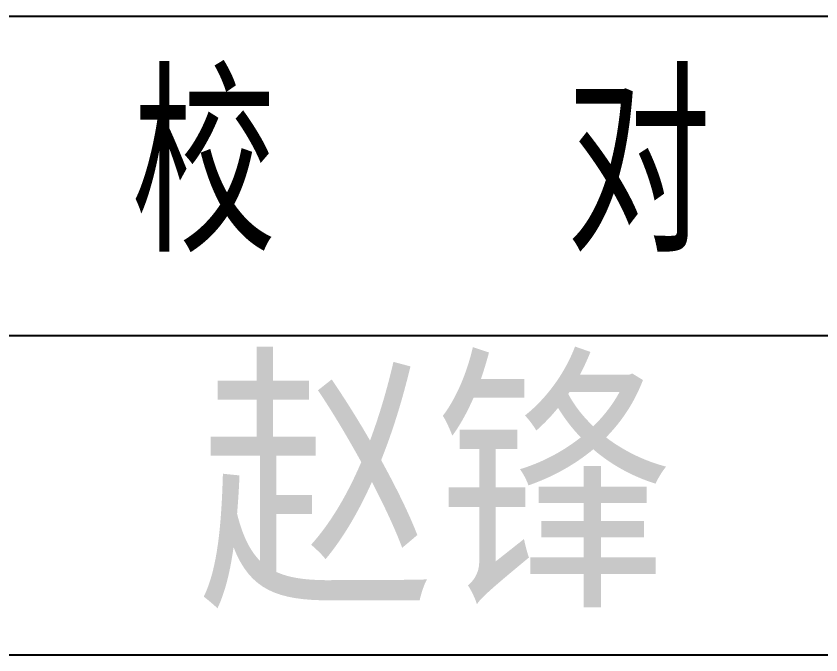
# Model space of a CAD drawing. Header units: millimetres. Extents: x -108786 to 29797, y -10598 to 53433.
# Drawn here: x -49454 to -47866, y -4237 to -2977 of the extents above; entities that cross this region are included whole.
import ezdxf

# ---------------------------------------------------------------- set-up
doc = ezdxf.new("R2010")
doc.units = ezdxf.units.MM
doc.header["$MEASUREMENT"] = 0
doc.linetypes.add('DASHED', pattern=[0.75, 0.5, -0.25])
doc.layers.add('BEAM', color=4, linetype='DASHED')
doc.layers.add('高专_图框', color=7, linetype='Continuous')
doc.styles.add('GoldAttr', font='txt.shx', dxfattribs={"height": 4, "bigfont": 'hztxt.shx'})
doc.styles.add('高专图框仿宋', font='simfang.ttf')

# ---------------------------------------------------------------- blocks, each defined once
blk = doc.blocks.new('tk_tql_2018')
at = {"layer": '高专_图框'}
for p, q in [((-30600, 1990), (-6500, 1990)), ((-30600, 1360), (-18700, 1360)), ((-30600, 730), (-18700, 730))]:
    blk.add_line(p, q, dxfattribs=at)
at = {"insert": (-22941.4, 1055.8), "char_height": 400, "width": 10500, "attachment_point": 5, "style": 'GoldAttr'}
blk.add_mtext('{\\H1.1667x;赵锋}', dxfattribs=at)
at = {"layer": '高专_图框', "insert": (-23540.5, 1524.3), "char_height": 300, "attachment_point": 7, "style": '高专图框仿宋'}
blk.add_mtext('{\\W0.700000;校    对}', dxfattribs=at)
blk = doc.blocks.new('A1+0(841x594)-TK_STYLE_a-TK_HQ_a-62ba77e7', base_point=(10, -10))
at = {"layer": '高专_图框', "xscale": 0.01, "yscale": 0.01, "zscale": 0.01}
blk.add_blockref('tk_tql_2018', (0, 0), dxfattribs=at)

msp = doc.modelspace()

# ---------------------------------------------------------------- block references
at = {"layer": 'BEAM', "xscale": 100, "yscale": 100}
msp.add_blockref('A1+0(841x594)-TK_STYLE_a-TK_HQ_a-62ba77e7', (-24686.5, -5967), dxfattribs=at)

doc.saveas('drawing.dxf')
